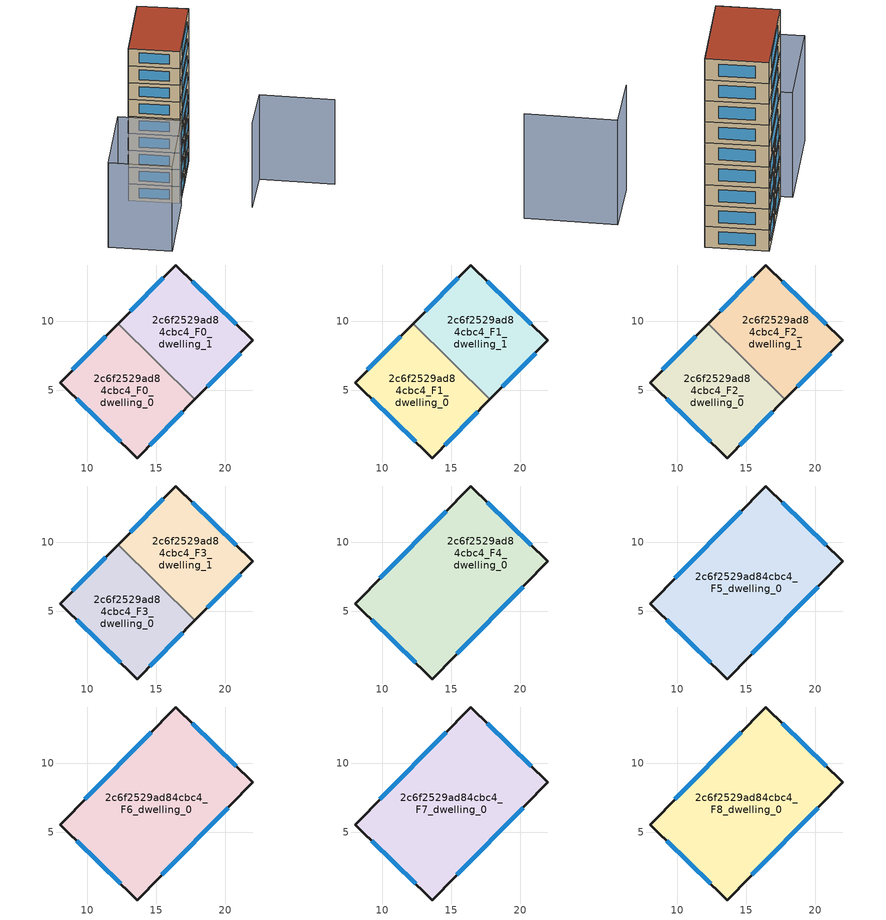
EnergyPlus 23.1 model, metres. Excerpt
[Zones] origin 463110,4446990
2c6f2529ad84cbc4_F0_dwelling_0
 floor ground (EU_floor_Construction): 17.8,4.34 13.61,0.09 8.02,5.55 12.23,9.83 z0
 wall outside (EU_wall_Construction): 12.23,9.83 8.02,5.55 13.61,0.09 17.8,4.34 z0:3
 wall to 2c6f2529ad84cbc4_F0_dwelling_1 (EU_wall_Construction): 17.8,4.34 12.23,9.83 z0:3
 window (EU_Window_Construction): 14.51,1 16.9,3.43 / 9.22,4.38 12.41,1.26 / 11.32,8.91 8.92,6.47 z0.64:2.36
2c6f2529ad84cbc4_F0_dwelling_1
 floor ground (EU_floor_Construction): 22.01,8.62 17.8,4.34 12.23,9.83 16.41,14.08 z0
 wall outside (EU_wall_Construction): 17.8,4.34 22.01,8.62 16.41,14.08 12.23,9.83 z0:3
 window (EU_Window_Construction): 20.81,9.79 17.61,12.91 / 18.7,5.26 21.11,7.7 / 15.52,13.17 13.12,10.74 z0.64:2.36
2c6f2529ad84cbc4_F1_dwelling_0
 floor to 2c6f2529ad84cbc4_F0_dwelling_0 (EU_floor_Construction): 17.8,4.34 13.61,0.09 8.02,5.55 12.23,9.83 z3
 wall outside (EU_wall_Construction): 12.23,9.83 8.02,5.55 13.61,0.09 17.8,4.34 z3:6
 wall to 2c6f2529ad84cbc4_F1_dwelling_1 (EU_wall_Construction): 17.8,4.34 12.23,9.83 z3:6
 window (EU_Window_Construction): 14.51,1 16.9,3.43 / 9.22,4.38 12.41,1.26 / 11.32,8.91 8.92,6.47 z3.64:5.36
2c6f2529ad84cbc4_F1_dwelling_1
 floor to 2c6f2529ad84cbc4_F0_dwelling_1 (EU_floor_Construction): 22.01,8.62 17.8,4.34 12.23,9.83 16.41,14.08 z3
 wall outside (EU_wall_Construction): 17.8,4.34 22.01,8.62 16.41,14.08 12.23,9.83 z3:6
 window (EU_Window_Construction): 20.81,9.79 17.61,12.91 / 18.7,5.26 21.11,7.7 / 15.52,13.17 13.12,10.74 z3.64:5.36
2c6f2529ad84cbc4_F2_dwelling_0
 floor to 2c6f2529ad84cbc4_F1_dwelling_0 (EU_floor_Construction): 17.8,4.34 13.61,0.09 8.02,5.55 12.23,9.83 z6
 wall outside (EU_wall_Construction): 12.23,9.83 8.02,5.55 13.61,0.09 17.8,4.34 z6:9
 wall to 2c6f2529ad84cbc4_F2_dwelling_1 (EU_wall_Construction): 17.8,4.34 12.23,9.83 z6:9
 window (EU_Window_Construction): 14.51,1 16.9,3.43 / 9.22,4.38 12.41,1.26 / 11.32,8.91 8.92,6.47 z6.64:8.36
2c6f2529ad84cbc4_F2_dwelling_1
 floor to 2c6f2529ad84cbc4_F1_dwelling_1 (EU_floor_Construction): 22.01,8.62 17.8,4.34 12.23,9.83 16.41,14.08 z6
 wall outside (EU_wall_Construction): 17.8,4.34 22.01,8.62 16.41,14.08 12.23,9.83 z6:9
 window (EU_Window_Construction): 20.81,9.79 17.61,12.91 / 18.7,5.26 21.11,7.7 / 15.52,13.17 13.12,10.74 z6.64:8.36
2c6f2529ad84cbc4_F3_dwelling_0
 floor to 2c6f2529ad84cbc4_F2_dwelling_0 (EU_floor_Construction): 17.8,4.34 13.61,0.09 8.02,5.55 12.23,9.83 z9
 wall outside (EU_wall_Construction): 12.23,9.83 8.02,5.55 13.61,0.09 17.8,4.34 z9:12
 wall to 2c6f2529ad84cbc4_F3_dwelling_1 (EU_wall_Construction): 17.8,4.34 12.23,9.83 z9:12
 window (EU_Window_Construction): 14.51,1 16.9,3.43 / 9.22,4.38 12.41,1.26 / 11.32,8.91 8.92,6.47 z9.64:11.36
2c6f2529ad84cbc4_F3_dwelling_1
 floor to 2c6f2529ad84cbc4_F2_dwelling_1 (EU_floor_Construction): 22.01,8.62 17.8,4.34 12.23,9.83 16.41,14.08 z9
 wall outside (EU_wall_Construction): 17.8,4.34 22.01,8.62 16.41,14.08 12.23,9.83 z9:12
 window (EU_Window_Construction): 20.81,9.79 17.61,12.91 / 18.7,5.26 21.11,7.7 / 15.52,13.17 13.12,10.74 z9.64:11.36
2c6f2529ad84cbc4_F4_dwelling_0
 floor to 2c6f2529ad84cbc4_F3_dwelling_0 (EU_floor_Construction): 17.8,4.34 13.61,0.09 8.02,5.55 12.23,9.83 z12
 floor to 2c6f2529ad84cbc4_F3_dwelling_1 (EU_floor_Construction): 22.01,8.62 17.8,4.34 12.23,9.83 16.41,14.08 z12
 wall outside (EU_wall_Construction): 22.01,8.62 16.41,14.08 8.02,5.55 13.61,0.09 22.01,8.62 z12:15
 window (EU_Window_Construction): 20.81,9.79 17.61,12.91 / 15.41,1.91 20.21,6.79 / 9.22,4.38 12.41,1.26 / 14.62,12.25 9.82,7.38 z12.64:14.36
2c6f2529ad84cbc4_F5_dwelling_0
 floor to 2c6f2529ad84cbc4_F4_dwelling_0 (EU_floor_Construction): 22.01,8.62 13.61,0.09 8.02,5.55 16.41,14.08 z15
 wall outside (EU_wall_Construction): 22.01,8.62 16.41,14.08 8.02,5.55 13.61,0.09 22.01,8.62 z15:18
 window (EU_Window_Construction): 20.81,9.79 17.61,12.91 / 15.41,1.91 20.21,6.79 / 9.22,4.38 12.41,1.26 / 14.62,12.25 9.82,7.38 z15.64:17.36
2c6f2529ad84cbc4_F6_dwelling_0
 floor to 2c6f2529ad84cbc4_F5_dwelling_0 (EU_floor_Construction): 22.01,8.62 13.61,0.09 8.02,5.55 16.41,14.08 z18
 wall outside (EU_wall_Construction): 22.01,8.62 16.41,14.08 8.02,5.55 13.61,0.09 22.01,8.62 z18:21
 window (EU_Window_Construction): 20.81,9.79 17.61,12.91 / 15.41,1.91 20.21,6.79 / 9.22,4.38 12.41,1.26 / 14.62,12.25 9.82,7.38 z18.64:20.36
2c6f2529ad84cbc4_F7_dwelling_0
 floor to 2c6f2529ad84cbc4_F6_dwelling_0 (EU_floor_Construction): 22.01,8.62 13.61,0.09 8.02,5.55 16.41,14.08 z21
 wall outside (EU_wall_Construction): 22.01,8.62 16.41,14.08 8.02,5.55 13.61,0.09 22.01,8.62 z21:24
 window (EU_Window_Construction): 20.81,9.79 17.61,12.91 / 15.41,1.91 20.21,6.79 / 9.22,4.38 12.41,1.26 / 14.62,12.25 9.82,7.38 z21.64:23.36
2c6f2529ad84cbc4_F8_dwelling_0
 floor to 2c6f2529ad84cbc4_F7_dwelling_0 (EU_floor_Construction): 22.01,8.62 13.61,0.09 8.02,5.55 16.41,14.08 z24
 wall outside (EU_wall_Construction): 22.01,8.62 16.41,14.08 8.02,5.55 13.61,0.09 22.01,8.62 z24:27
 window (EU_Window_Construction): 20.81,9.79 17.61,12.91 / 15.41,1.91 20.21,6.79 / 9.22,4.38 12.41,1.26 / 14.62,12.25 9.82,7.38 z24.64:26.36
 roof outside (EU_roof_Construction): 13.61,0.09 22.01,8.62 16.41,14.08 8.02,5.55 z27
shading: 21.45,-7.42 27.14,-1.86 / 27.14,-1.86 35.09,-10 / 13.52,-0.32 4.5,-9.48 / 4.5,-9.48 -2.32,-2.75 / -2.32,-2.75 6.69,6.4 / 6.69,6.4 13.52,-0.32 z0:15
[Building]
EU S2 Campaign: North Axis=0; Terrain=City; Solar Distribution=FullExterior
[Site:Location]
Yerevan-Zvartnots.Intl.AP: Latitude=40.15; Longitude=44.383; Time Zone=4; Elevation=854
[SizingPeriod:WeatherFileDays]
AnnualSizingPeriod: Begin Month=1; Begin Day of Month=1; End Month=12; End Day of Month=31; Day of Week for Start Day=Monday; Use Weather File Daylight Saving Period=No; Use Weather File Rain and Snow Indicators=No
[MATERIAL]
EU_InternalMass_Material: Roughness=MediumRough; Thickness=0.1; Conductivity=1; Density=1800; Specific Heat=900; Thermal Absorptance=0.9; Solar Absorptance=0.7; Visible Absorptance=0.7
[MATERIAL:NOMASS] Roughness=MediumRough; Thermal Absorptance=0.9; Solar Absorptance=0.7; Visible Absorptance=0.7
Name | Thermal Resistance
EU_wall_NoMass | 1.05043
EU_roof_NoMass | 1.45357
EU_floor_NoMass | 0.478065
[WINDOWMATERIAL:SIMPLEGLAZINGSYSTEM]
EU_Window_SimpleGlazing: UFactor=2.5566; Solar Heat Gain Coefficient=0.75; Visible Transmittance=0.75
[CONSTRUCTION]
EU_wall_Construction: EU_wall_NoMass
EU_roof_Construction: EU_roof_NoMass
EU_floor_Construction: EU_floor_NoMass
EU_Window_Construction: EU_Window_SimpleGlazing
EU_InternalMass_Construction: EU_InternalMass_Material
[ZONE] Type=1; Multiplier=1; Ceiling Height=autocalculate; Floor Area=autocalculate; Part of Total Floor Area=Yes
Name | Volume
2c6f2529ad84cbc4_F0_dwelling_0; 2c6f2529ad84cbc4_F1_dwelling_0; 2c6f2529ad84cbc4_F2_dwelling_0; 2c6f2529ad84cbc4_F3_dwelling_0 | 140.366
2c6f2529ad84cbc4_F4_dwelling_0 | 280.744
2c6f2529ad84cbc4_F5_dwelling_0; 2c6f2529ad84cbc4_F6_dwelling_0; 2c6f2529ad84cbc4_F7_dwelling_0; 2c6f2529ad84cbc4_F8_dwelling_0 | 280.752
2c6f2529ad84cbc4_F0_dwelling_1; 2c6f2529ad84cbc4_F1_dwelling_1; 2c6f2529ad84cbc4_F2_dwelling_1; 2c6f2529ad84cbc4_F3_dwelling_1 | 140.383
[INTERNALMASS] Construction=EU_InternalMass_Construction
Name | Zone or ZoneList | Surface Area
2c6f2529ad84cbc4_F0_dwelling_0_EU_InternalMass | 2c6f2529ad84cbc4_F0_dwelling_0 | 46.7887
2c6f2529ad84cbc4_F0_dwelling_1_EU_InternalMass | 2c6f2529ad84cbc4_F0_dwelling_1 | 46.7942
2c6f2529ad84cbc4_F1_dwelling_0_EU_InternalMass | 2c6f2529ad84cbc4_F1_dwelling_0 | 46.7887
2c6f2529ad84cbc4_F1_dwelling_1_EU_InternalMass | 2c6f2529ad84cbc4_F1_dwelling_1 | 46.7942
2c6f2529ad84cbc4_F2_dwelling_0_EU_InternalMass | 2c6f2529ad84cbc4_F2_dwelling_0 | 46.7887
2c6f2529ad84cbc4_F2_dwelling_1_EU_InternalMass | 2c6f2529ad84cbc4_F2_dwelling_1 | 46.7942
2c6f2529ad84cbc4_F3_dwelling_0_EU_InternalMass | 2c6f2529ad84cbc4_F3_dwelling_0 | 46.7887
2c6f2529ad84cbc4_F3_dwelling_1_EU_InternalMass | 2c6f2529ad84cbc4_F3_dwelling_1 | 46.7942
2c6f2529ad84cbc4_F4_dwelling_0_EU_InternalMass | 2c6f2529ad84cbc4_F4_dwelling_0 | 93.5842
2c6f2529ad84cbc4_F5_dwelling_0_EU_InternalMass | 2c6f2529ad84cbc4_F5_dwelling_0 | 93.5842
2c6f2529ad84cbc4_F6_dwelling_0_EU_InternalMass | 2c6f2529ad84cbc4_F6_dwelling_0 | 93.5842
2c6f2529ad84cbc4_F7_dwelling_0_EU_InternalMass | 2c6f2529ad84cbc4_F7_dwelling_0 | 93.5842
2c6f2529ad84cbc4_F8_dwelling_0_EU_InternalMass | 2c6f2529ad84cbc4_F8_dwelling_0 | 93.5842
[OTHEREQUIPMENT] Fuel Type=Electricity; Design Level Calculation Method=Watts/Area; Power per Zone Floor Area=1; Fraction Latent=0; Fraction Radiant=0; Fraction Lost=0; Carbon Dioxide Generation Rate=0; EndUse Subcategory=EU_Step8_InternalGains
Name | Zone or ZoneList or Space or SpaceList | Schedule
EU_Step8_InternalGain_2c6f2529ad84cbc4_F0_dwelling_0_f000 | 2c6f2529ad84cbc4_F0_dwelling_0 | EU_Step8_GainSchedule_2c6f2529ad84cbc4_F0_dwelling_0_f000
EU_Step8_InternalGain_2c6f2529ad84cbc4_F0_dwelling_1_f000 | 2c6f2529ad84cbc4_F0_dwelling_1 | EU_Step8_GainSchedule_2c6f2529ad84cbc4_F0_dwelling_1_f000
EU_Step8_InternalGain_2c6f2529ad84cbc4_F1_dwelling_0_f000 | 2c6f2529ad84cbc4_F1_dwelling_0 | EU_Step8_GainSchedule_2c6f2529ad84cbc4_F1_dwelling_0_f000
EU_Step8_InternalGain_2c6f2529ad84cbc4_F1_dwelling_1_f000 | 2c6f2529ad84cbc4_F1_dwelling_1 | EU_Step8_GainSchedule_2c6f2529ad84cbc4_F1_dwelling_1_f000
EU_Step8_InternalGain_2c6f2529ad84cbc4_F2_dwelling_0_f000 | 2c6f2529ad84cbc4_F2_dwelling_0 | EU_Step8_GainSchedule_2c6f2529ad84cbc4_F2_dwelling_0_f000
EU_Step8_InternalGain_2c6f2529ad84cbc4_F2_dwelling_1_f000 | 2c6f2529ad84cbc4_F2_dwelling_1 | EU_Step8_GainSchedule_2c6f2529ad84cbc4_F2_dwelling_1_f000
EU_Step8_InternalGain_2c6f2529ad84cbc4_F3_dwelling_0_f000 | 2c6f2529ad84cbc4_F3_dwelling_0 | EU_Step8_GainSchedule_2c6f2529ad84cbc4_F3_dwelling_0_f000
EU_Step8_InternalGain_2c6f2529ad84cbc4_F3_dwelling_1_f000 | 2c6f2529ad84cbc4_F3_dwelling_1 | EU_Step8_GainSchedule_2c6f2529ad84cbc4_F3_dwelling_1_f000
EU_Step8_InternalGain_2c6f2529ad84cbc4_F4_dwelling_0_f000 | 2c6f2529ad84cbc4_F4_dwelling_0 | EU_Step8_GainSchedule_2c6f2529ad84cbc4_F4_dwelling_0_f000
EU_Step8_InternalGain_2c6f2529ad84cbc4_F5_dwelling_0_f000 | 2c6f2529ad84cbc4_F5_dwelling_0 | EU_Step8_GainSchedule_2c6f2529ad84cbc4_F5_dwelling_0_f000
EU_Step8_InternalGain_2c6f2529ad84cbc4_F6_dwelling_0_f000 | 2c6f2529ad84cbc4_F6_dwelling_0 | EU_Step8_GainSchedule_2c6f2529ad84cbc4_F6_dwelling_0_f000
EU_Step8_InternalGain_2c6f2529ad84cbc4_F7_dwelling_0_f000 | 2c6f2529ad84cbc4_F7_dwelling_0 | EU_Step8_GainSchedule_2c6f2529ad84cbc4_F7_dwelling_0_f000
EU_Step8_InternalGain_2c6f2529ad84cbc4_F8_dwelling_0_f000 | 2c6f2529ad84cbc4_F8_dwelling_0 | EU_Step8_GainSchedule_2c6f2529ad84cbc4_F8_dwelling_0_f000
[ZONEVENTILATION:DESIGNFLOWRATE] Schedule=EU_AlwaysOn; Design Flow Rate Calculation Method=AirChanges/Hour; Air Changes per Hour=0.557805; Ventilation Type=Natural; Fan Pressure Rise=0; Fan Total Efficiency=1; Constant Term Coefficient=1; Temperature Term Coefficient=0; Velocity Term Coefficient=0; Velocity Squared Term Coefficient=0; Minimum Indoor Temperature=-100; Maximum Indoor Temperature=100; Delta Temperature=-100; Minimum Outdoor Temperature=-100; Maximum Outdoor Temperature=100; Maximum Wind Speed=40
Name | Zone or ZoneList or Space or SpaceList
EU_ConstantAir_2c6f2529ad84cbc4_F0_dwelling_0 | 2c6f2529ad84cbc4_F0_dwelling_0
EU_ConstantAir_2c6f2529ad84cbc4_F0_dwelling_1 | 2c6f2529ad84cbc4_F0_dwelling_1
EU_ConstantAir_2c6f2529ad84cbc4_F1_dwelling_0 | 2c6f2529ad84cbc4_F1_dwelling_0
EU_ConstantAir_2c6f2529ad84cbc4_F1_dwelling_1 | 2c6f2529ad84cbc4_F1_dwelling_1
EU_ConstantAir_2c6f2529ad84cbc4_F2_dwelling_0 | 2c6f2529ad84cbc4_F2_dwelling_0
EU_ConstantAir_2c6f2529ad84cbc4_F2_dwelling_1 | 2c6f2529ad84cbc4_F2_dwelling_1
EU_ConstantAir_2c6f2529ad84cbc4_F3_dwelling_0 | 2c6f2529ad84cbc4_F3_dwelling_0
EU_ConstantAir_2c6f2529ad84cbc4_F3_dwelling_1 | 2c6f2529ad84cbc4_F3_dwelling_1
EU_ConstantAir_2c6f2529ad84cbc4_F4_dwelling_0 | 2c6f2529ad84cbc4_F4_dwelling_0
EU_ConstantAir_2c6f2529ad84cbc4_F5_dwelling_0 | 2c6f2529ad84cbc4_F5_dwelling_0
EU_ConstantAir_2c6f2529ad84cbc4_F6_dwelling_0 | 2c6f2529ad84cbc4_F6_dwelling_0
EU_ConstantAir_2c6f2529ad84cbc4_F7_dwelling_0 | 2c6f2529ad84cbc4_F7_dwelling_0
EU_ConstantAir_2c6f2529ad84cbc4_F8_dwelling_0 | 2c6f2529ad84cbc4_F8_dwelling_0
[HVACTEMPLATE:THERMOSTAT] Constant Heating Setpoint=20; Constant Cooling Setpoint=50
EU_HeatOnly_2c6f2529ad84cbc4_F0_dwelling_0; EU_HeatOnly_2c6f2529ad84cbc4_F0_dwelling_1; EU_HeatOnly_2c6f2529ad84cbc4_F1_dwelling_0; EU_HeatOnly_2c6f2529ad84cbc4_F1_dwelling_1; EU_HeatOnly_2c6f2529ad84cbc4_F2_dwelling_0; EU_HeatOnly_2c6f2529ad84cbc4_F2_dwelling_1; EU_HeatOnly_2c6f2529ad84cbc4_F3_dwelling_0; EU_HeatOnly_2c6f2529ad84cbc4_F3_dwelling_1; EU_HeatOnly_2c6f2529ad84cbc4_F4_dwelling_0; EU_HeatOnly_2c6f2529ad84cbc4_F5_dwelling_0; EU_HeatOnly_2c6f2529ad84cbc4_F6_dwelling_0; EU_HeatOnly_2c6f2529ad84cbc4_F7_dwelling_0; EU_HeatOnly_2c6f2529ad84cbc4_F8_dwelling_0
[HVACTEMPLATE:ZONE:IDEALLOADSAIRSYSTEM] System Availability Schedule=EU_AlwaysOn; Maximum Heating Supply Air Temperature=50; Minimum Cooling Supply Air Temperature=13; Maximum Heating Supply Air Humidity Ratio=0.0156; Minimum Cooling Supply Air Humidity Ratio=0.0077; Heating Limit=NoLimit; Cooling Limit=NoLimit; Heating Availability Schedule=EU_AlwaysOn; Cooling Availability Schedule=EU_CoolingOff; Dehumidification Control Type=ConstantSensibleHeatRatio; Cooling Sensible Heat Ratio=0.7; Dehumidification Setpoint=60; Humidification Control Type=None; Humidification Setpoint=30; Outdoor Air Method=None; Outdoor Air Flow Rate per Person=0.00944; Outdoor Air Flow Rate per Zone Floor Area=0; Outdoor Air Flow Rate per Zone=0; Demand Controlled Ventilation Type=None; Outdoor Air Economizer Type=NoEconomizer; Heat Recovery Type=None; Sensible Heat Recovery Effectiveness=0.7; Latent Heat Recovery Effectiveness=0.65
Name | Template Thermostat
2c6f2529ad84cbc4_F0_dwelling_0 | EU_HeatOnly_2c6f2529ad84cbc4_F0_dwelling_0
2c6f2529ad84cbc4_F0_dwelling_1 | EU_HeatOnly_2c6f2529ad84cbc4_F0_dwelling_1
2c6f2529ad84cbc4_F1_dwelling_0 | EU_HeatOnly_2c6f2529ad84cbc4_F1_dwelling_0
2c6f2529ad84cbc4_F1_dwelling_1 | EU_HeatOnly_2c6f2529ad84cbc4_F1_dwelling_1
2c6f2529ad84cbc4_F2_dwelling_0 | EU_HeatOnly_2c6f2529ad84cbc4_F2_dwelling_0
2c6f2529ad84cbc4_F2_dwelling_1 | EU_HeatOnly_2c6f2529ad84cbc4_F2_dwelling_1
2c6f2529ad84cbc4_F3_dwelling_0 | EU_HeatOnly_2c6f2529ad84cbc4_F3_dwelling_0
2c6f2529ad84cbc4_F3_dwelling_1 | EU_HeatOnly_2c6f2529ad84cbc4_F3_dwelling_1
2c6f2529ad84cbc4_F4_dwelling_0 | EU_HeatOnly_2c6f2529ad84cbc4_F4_dwelling_0
2c6f2529ad84cbc4_F5_dwelling_0 | EU_HeatOnly_2c6f2529ad84cbc4_F5_dwelling_0
2c6f2529ad84cbc4_F6_dwelling_0 | EU_HeatOnly_2c6f2529ad84cbc4_F6_dwelling_0
2c6f2529ad84cbc4_F7_dwelling_0 | EU_HeatOnly_2c6f2529ad84cbc4_F7_dwelling_0
2c6f2529ad84cbc4_F8_dwelling_0 | EU_HeatOnly_2c6f2529ad84cbc4_F8_dwelling_0
[SIZING:ZONE] Zone Cooling Design Supply Air Temperature Input Method=SupplyAirTemperature; Zone Cooling Design Supply Air Temperature=13; Zone Heating Design Supply Air Temperature Input Method=SupplyAirTemperature; Zone Heating Design Supply Air Temperature=50; Zone Cooling Design Supply Air Humidity Ratio=0.008; Zone Heating Design Supply Air Humidity Ratio=0.008; Cooling Design Air Flow Method=DesignDay; Cooling Design Air Flow Rate=0; Cooling Minimum Air Flow per Zone Floor Area=0.000762; Cooling Minimum Air Flow=0; Cooling Minimum Air Flow Fraction=0.2; Heating Design Air Flow Method=DesignDay; Heating Design Air Flow Rate=0; Heating Maximum Air Flow per Zone Floor Area=0.002032; Heating Maximum Air Flow=0.141576; Heating Maximum Air Flow Fraction=0.3; Account for Dedicated Outdoor Air System=No; Dedicated Outdoor Air System Control Strategy=NeutralSupplyAir; Dedicated Outdoor Air Low Setpoint Temperature for Design=autosize; Dedicated Outdoor Air High Setpoint Temperature for Design=autosize; Zone Load Sizing Method=Sensible Load Only No Latent Load; Zone Latent Cooling Design Supply Air Humidity Ratio Input Method=HumidityRatioDifference; Zone Cooling Design Supply Air Humidity Ratio Difference=0.005; Zone Latent Heating Design Supply Air Humidity Ratio Input Method=HumidityRatioDifference; Zone Humidification Design Supply Air Humidity Ratio Difference=0.005
2c6f2529ad84cbc4_F0_dwelling_0; 2c6f2529ad84cbc4_F0_dwelling_1; 2c6f2529ad84cbc4_F1_dwelling_0; 2c6f2529ad84cbc4_F1_dwelling_1; 2c6f2529ad84cbc4_F2_dwelling_0; 2c6f2529ad84cbc4_F2_dwelling_1; 2c6f2529ad84cbc4_F3_dwelling_0; 2c6f2529ad84cbc4_F3_dwelling_1; 2c6f2529ad84cbc4_F4_dwelling_0; 2c6f2529ad84cbc4_F5_dwelling_0; 2c6f2529ad84cbc4_F6_dwelling_0; 2c6f2529ad84cbc4_F7_dwelling_0; 2c6f2529ad84cbc4_F8_dwelling_0
[SCHEDULE:CONSTANT]
Name | Hourly Value
EU_AlwaysOn | 1
EU_CoolingOff | 0
[SCHEDULE:FILE] Column Number=1; Rows to Skip at Top=0; Number of Hours of Data=8760; Column Separator=Comma; Interpolate to Timestep=No; Minutes per Item=60; Adjust Schedule for Daylight Savings=Yes
Name | File
EU_Step8_GainSchedule_2c6f2529ad84cbc4_F0_dwelling_0_f000 | ../../schedules/2c6f2529ad84cbc4/2c6f2529ad84cbc4_F0_dwelling_0_f000_gain.csv
EU_Step8_GainSchedule_2c6f2529ad84cbc4_F0_dwelling_1_f000 | ../../schedules/2c6f2529ad84cbc4/2c6f2529ad84cbc4_F0_dwelling_1_f000_gain.csv
EU_Step8_GainSchedule_2c6f2529ad84cbc4_F1_dwelling_0_f000 | ../../schedules/2c6f2529ad84cbc4/2c6f2529ad84cbc4_F1_dwelling_0_f000_gain.csv
EU_Step8_GainSchedule_2c6f2529ad84cbc4_F1_dwelling_1_f000 | ../../schedules/2c6f2529ad84cbc4/2c6f2529ad84cbc4_F1_dwelling_1_f000_gain.csv
EU_Step8_GainSchedule_2c6f2529ad84cbc4_F2_dwelling_0_f000 | ../../schedules/2c6f2529ad84cbc4/2c6f2529ad84cbc4_F2_dwelling_0_f000_gain.csv
EU_Step8_GainSchedule_2c6f2529ad84cbc4_F2_dwelling_1_f000 | ../../schedules/2c6f2529ad84cbc4/2c6f2529ad84cbc4_F2_dwelling_1_f000_gain.csv
EU_Step8_GainSchedule_2c6f2529ad84cbc4_F3_dwelling_0_f000 | ../../schedules/2c6f2529ad84cbc4/2c6f2529ad84cbc4_F3_dwelling_0_f000_gain.csv
EU_Step8_GainSchedule_2c6f2529ad84cbc4_F3_dwelling_1_f000 | ../../schedules/2c6f2529ad84cbc4/2c6f2529ad84cbc4_F3_dwelling_1_f000_gain.csv
EU_Step8_GainSchedule_2c6f2529ad84cbc4_F4_dwelling_0_f000 | ../../schedules/2c6f2529ad84cbc4/2c6f2529ad84cbc4_F4_dwelling_0_f000_gain.csv
EU_Step8_GainSchedule_2c6f2529ad84cbc4_F5_dwelling_0_f000 | ../../schedules/2c6f2529ad84cbc4/2c6f2529ad84cbc4_F5_dwelling_0_f000_gain.csv
EU_Step8_GainSchedule_2c6f2529ad84cbc4_F6_dwelling_0_f000 | ../../schedules/2c6f2529ad84cbc4/2c6f2529ad84cbc4_F6_dwelling_0_f000_gain.csv
EU_Step8_GainSchedule_2c6f2529ad84cbc4_F7_dwelling_0_f000 | ../../schedules/2c6f2529ad84cbc4/2c6f2529ad84cbc4_F7_dwelling_0_f000_gain.csv
EU_Step8_GainSchedule_2c6f2529ad84cbc4_F8_dwelling_0_f000 | ../../schedules/2c6f2529ad84cbc4/2c6f2529ad84cbc4_F8_dwelling_0_f000_gain.csv
